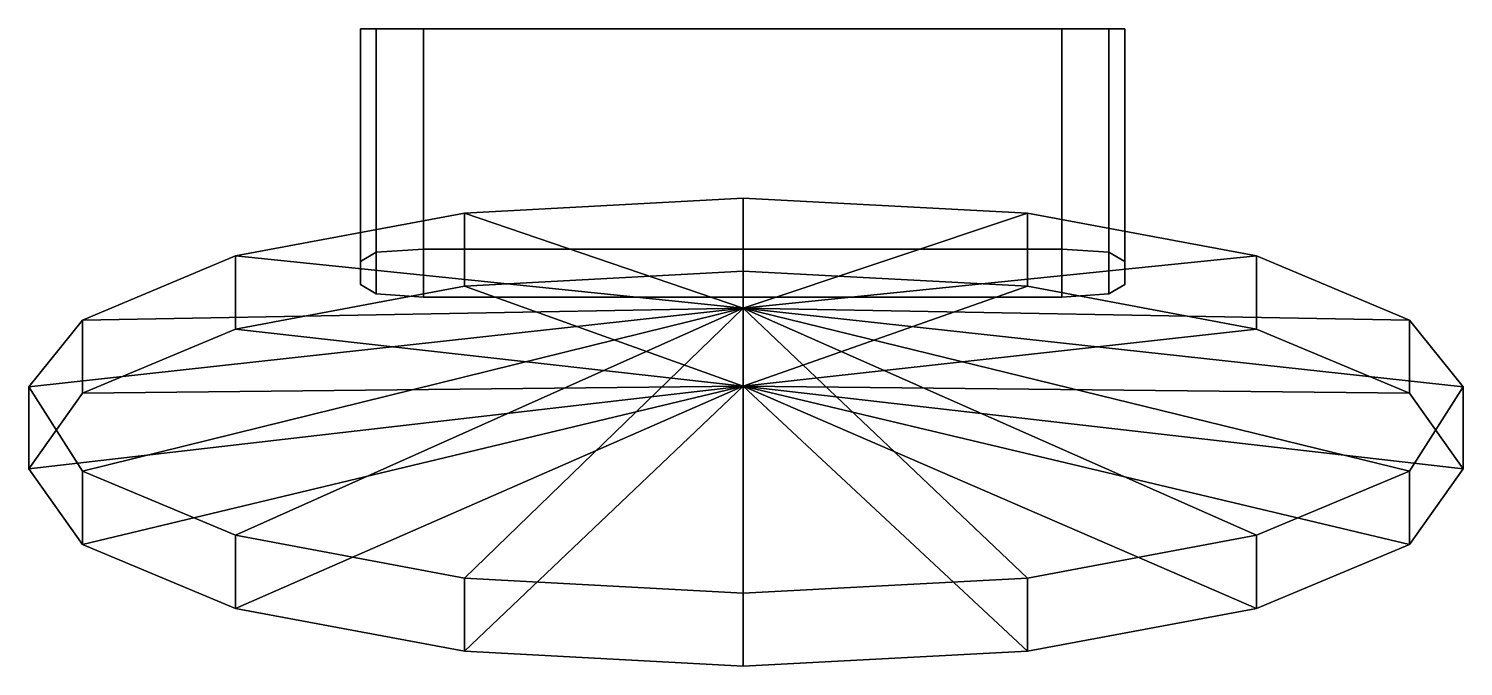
# Model space of a CAD drawing. Extents: x -25 to 24.8, y -22.1 to 0.
import ezdxf

# ---------------------------------------------------------------- set-up
doc = ezdxf.new("R2010")
doc.units = 0
doc.layers.add('METAL', color=46, linetype='CONTINUOUS')

msp = doc.modelspace()

# ---------------------------------------------------------------- meshes
at = {"layer": 'METAL'}
mesh = msp.add_polyface(dxfattribs=at)
corners = [(-0.214, -8.413, 14.96), (-0.214, -8.413, 14.96), (-0.214, -5.876, 14.417), (-0.214, -5.876, 14.417), (-9.885, -8.934, 13.17), (-9.885, -8.934, 13.17), (9.656, -8.934, 13.17), (9.656, -8.934, 13.17), (9.656, -6.397, 12.627), (9.656, -6.397, 12.627), (-9.885, -6.397, 12.627), (-9.885, -6.397, 12.627), (-17.828, -10.419, 7.474), (-17.828, -10.419, 7.474), (17.6, -10.419, 7.474), (17.6, -10.419, 7.474), (17.6, -7.882, 6.931), (17.6, -7.882, 6.931), (-17.828, -7.882, 6.931), (-17.828, -7.882, 6.931), (-11.307, -7.641, 3.859), (-11.307, -7.641, 3.859), (-11.307, -7.641, 3.859), (-11.307, 0, 3.859), (-11.307, 0, 3.859), (-11.307, 0, 3.859), (10.846, -7.641, 3.859), (10.846, -7.641, 3.859), (10.846, -7.641, 3.859), (10.846, 0, 3.859), (10.846, 0, 3.859), (10.846, 0, 3.859), (-12.94, -7.751, 3.325), (-12.94, -7.751, 3.325), (-12.94, -7.751, 3.325), (12.479, -7.751, 3.325), (12.479, -7.751, 3.325), (12.479, -7.751, 3.325), (-12.94, 0, 3.314), (-12.94, 0, 3.314), (-12.94, 0, 3.314), (12.479, 0, 3.314), (12.479, 0, 3.314), (12.479, 0, 3.314), (-13.484, -8.078, 1.426), (-13.484, -8.078, 1.426), (-13.484, -8.078, 1.426), (13.023, -8.078, 1.426), (13.023, -8.078, 1.426), (13.023, -8.078, 1.426), (-13.484, 0, 1.382), (-13.484, 0, 1.382), (-13.484, 0, 1.382), (13.023, 0, 1.382), (13.023, 0, 1.382), (13.023, 0, 1.382), (22.907, -12.641, -0.452), (22.907, -12.641, -0.452), (-23.136, -12.641, -0.452), (-23.136, -12.641, -0.452), (-23.136, -10.104, -0.996), (-23.136, -10.104, -0.996), (22.907, -10.104, -0.996), (22.907, -10.104, -0.996), (-13.484, 0, -2.387), (-13.484, 0, -2.387), (-13.484, 0, -2.387), (13.023, 0, -2.387), (13.023, 0, -2.387), (13.023, 0, -2.387), (-13.484, -8.868, -2.431), (-13.484, -8.868, -2.431), (-13.484, -8.868, -2.431), (13.023, -8.868, -2.431), (13.023, -8.868, -2.431), (13.023, -8.868, -2.431), (-12.94, 0, -4.019), (-12.94, 0, -4.019), (-12.94, 0, -4.019), (12.479, 0, -4.019), (12.479, 0, -4.019), (12.479, 0, -4.019), (-12.94, -9.196, -4.03), (-12.94, -9.196, -4.03), (-12.94, -9.196, -4.03), (12.479, -9.196, -4.03), (12.479, -9.196, -4.03), (12.479, -9.196, -4.03), (-11.307, -9.305, -4.564), (-11.307, -9.305, -4.564), (-11.307, -9.305, -4.564), (-11.307, 0, -4.564), (-11.307, 0, -4.564), (-11.307, 0, -4.564), (10.846, -9.305, -4.564), (10.846, -9.305, -4.564), (10.846, -9.305, -4.564), (10.846, 0, -4.564), (10.846, 0, -4.564), (10.846, 0, -4.564), (-25, -15.262, -9.749), (-25, -15.262, -9.749), (-25, -15.262, -9.749), (24.771, -15.262, -9.749), (24.771, -15.262, -9.749), (-25, -12.42, -10.22), (-25, -12.42, -10.22), (-25, -12.42, -10.22), (24.771, -12.42, -10.22), (24.771, -12.42, -10.22), (-0.214, -12.395, -10.694), (-0.214, -9.696, -11.519), (-23.136, -17.882, -19.045), (-23.136, -17.882, -19.045), (22.907, -17.882, -19.045), (22.907, -17.882, -19.045), (-23.136, -15.346, -19.588), (-23.136, -15.346, -19.588), (22.907, -15.346, -19.588), (22.907, -15.346, -19.588), (-17.828, -20.104, -26.971), (-17.828, -20.104, -26.971), (17.6, -20.104, -26.971), (17.6, -20.104, -26.971), (-17.828, -17.567, -27.515), (-17.828, -17.567, -27.515), (17.6, -17.567, -27.515), (17.6, -17.567, -27.515), (-9.885, -21.589, -32.367), (-9.885, -21.589, -32.367), (9.656, -21.589, -32.367), (9.656, -21.589, -32.367), (-9.885, -19.052, -32.911), (-9.885, -19.052, -32.911), (9.656, -19.052, -32.911), (9.656, -19.052, -32.911), (-0.214, -22.11, -34.457), (-0.214, -22.11, -34.457), (-0.214, -19.573, -35), (-0.214, -19.573, -35)]
mesh.append_faces([[corners[k] for k in face] for face in [(2, 10, 4, 0), (10, 18, 12, 4), (18, 60, 58, 12), (60, 105, 101, 58), (106, 117, 113, 102), (117, 125, 121, 113), (125, 133, 129, 121), (133, 139, 137, 129), (139, 135, 131, 137), (135, 127, 123, 131), (127, 119, 115, 123), (119, 108, 104, 115), (108, 62, 56, 104), (62, 16, 14, 56), (16, 8, 6, 14), (8, 2, 0, 6), (11, 3, 111, 111), (19, 11, 111, 111), (61, 19, 111, 111), (107, 61, 111, 111), (116, 107, 111, 111), (124, 116, 111, 111), (132, 124, 111, 111), (138, 132, 111, 111), (134, 138, 111, 111), (126, 134, 111, 111), (118, 126, 111, 111), (109, 118, 111, 111), (63, 109, 111, 111), (17, 63, 111, 111), (9, 17, 111, 111), (3, 9, 111, 111), (1, 5, 110, 110), (5, 13, 110, 110), (13, 59, 110, 110), (59, 100, 110, 110), (100, 112, 110, 110), (112, 120, 110, 110), (120, 128, 110, 110), (128, 136, 110, 110), (136, 130, 110, 110), (130, 122, 110, 110), (122, 114, 110, 110), (114, 103, 110, 110), (103, 57, 110, 110), (57, 15, 110, 110), (15, 7, 110, 110), (7, 1, 110, 110), (79, 43, 54, 67), (28, 22, 88, 94), (68, 55, 49, 74), (29, 23, 20, 26), (51, 64, 71, 46), (93, 99, 96, 90), (36, 47, 53, 42), (80, 69, 75, 86), (32, 21, 24, 38), (83, 72, 66, 77), (27, 35, 41, 30), (98, 81, 87, 95), (44, 33, 39, 50), (89, 84, 78, 92), (91, 25, 31, 97), (97, 31, 43, 79), (76, 40, 25, 91), (65, 52, 40, 76), (45, 70, 82, 34), (34, 82, 88, 22), (85, 37, 28, 94), (73, 48, 37, 85)]])

doc.saveas('drawing.dxf')
